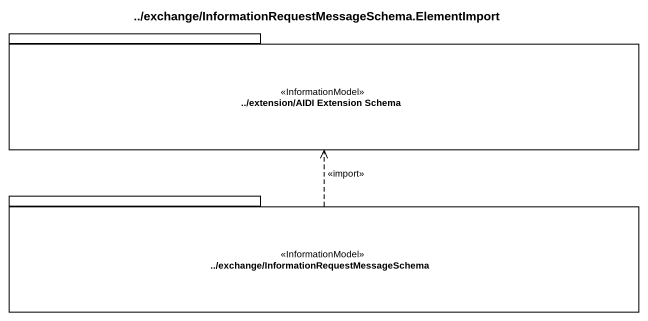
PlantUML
@startuml
title ../exchange/InformationRequestMessageSchema.ElementImport
package "../extension/AIDI Extension Schema" as extension_AIDI_Extension <<InformationModel>> {
}
package "../exchange/InformationRequestMessageSchema" as exchange <<InformationModel>> {
}
exchange .up.> extension_AIDI_Extension : <<import>>
@enduml
